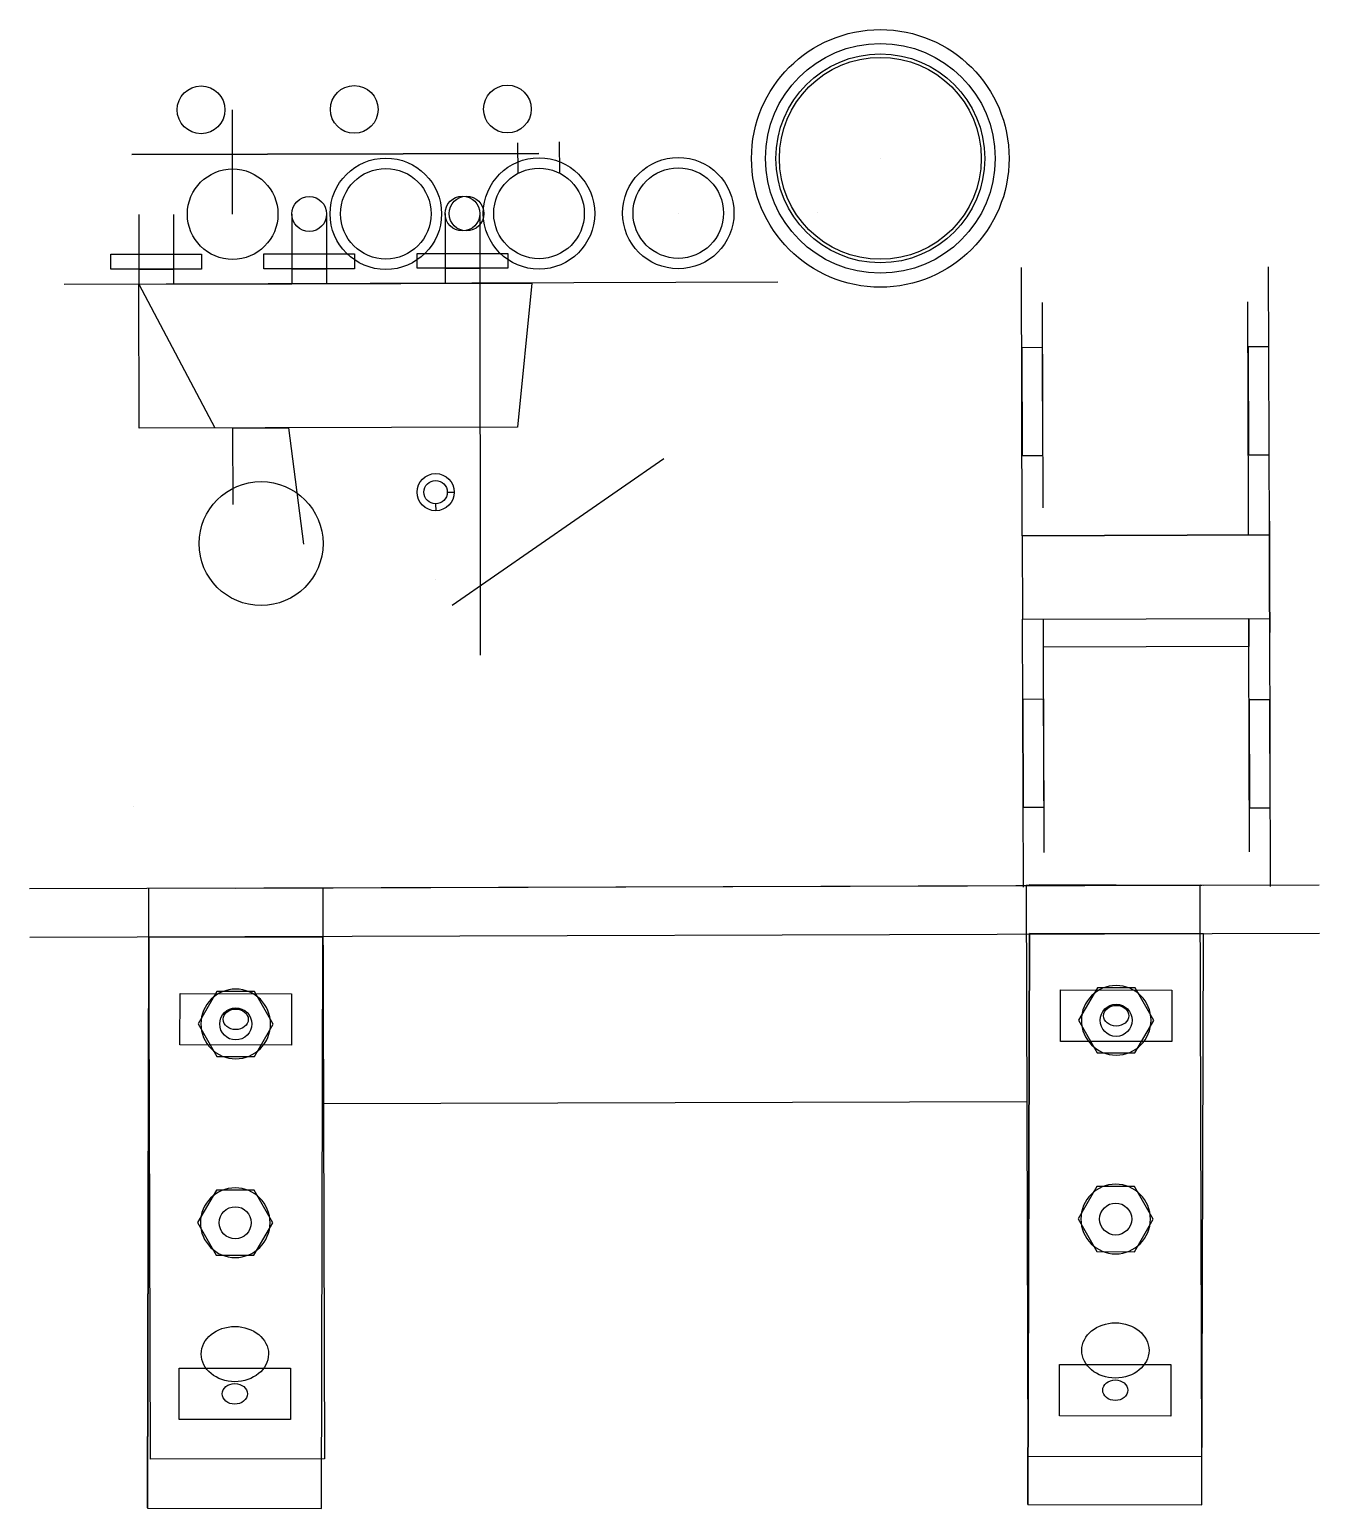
# Model space of a CAD drawing. Header units: millimetres. Extents: x -6 to 180, y -773 to -560.
import ezdxf

# ---------------------------------------------------------------- set-up
doc = ezdxf.new("R2010")
doc.units = ezdxf.units.MM
doc.layers.get('0').update_dxf_attribs({"true_color": 0xc2ced6})

msp = doc.modelspace()

# ---------------------------------------------------------------- linework, layer by layer
at = {"transparency": 33554687, "extrusion": (-0.002542, 0.999997, 2.87337e-14)}
msp.add_line((23.55, -586.78, -25.12), (23.51, -571.78, -25.12), dxfattribs=at)
at = {"transparency": 33554687}
for p, q in [((64.54, -580.9, -100.12), (64.53, -576.51, -100.12)), ((70.53, -580.89, -100.12), (70.51, -576.37, -100.12)), ((116.57, -578.76, -100.12), (116.57, -578.76, -25.12)), ((10.05, -586.81, -100.12), (10.05, -596.81, -100.12)), ((15.05, -586.8, -100.12), (15.05, -596.8, -100.12)), ((32.05, -586.76, -100.12), (32.05, -596.76, -100.12)), ((32.05, -586.76, -100.12), (32.05, -596.76, -100.12)), ((37.05, -586.74, -100.12), (37.05, -596.74, -100.12)), ((54.05, -586.7, -100.12), (54.05, -596.7, -100.12)), ((54.05, -586.7, -100.12), (54.05, -596.7, -100.12)), ((59.05, -586.69, -100.12), (59.09, -650.09, -100.12)), ((87.55, -586.62, -25.12), (87.55, -586.62, 30.38)), ((107.55, -586.56, -100.12), (107.55, -586.56, -25.12)), ((10.05, -594.67, -100.12), (15.05, -594.67, -100.12)), ((32.05, -594.62, -100.12), (37.05, -594.62, -100.12)), ((54.05, -594.55, -100.12), (59.05, -594.55, -100.12)), ((136.96, -632.95, -76.12), (136.84, -594.45, -76.12)), ((172.46, -632.84, -76.12), (172.34, -594.34, -76.12)), ((101.86, -596.55, 30.38), (-0.66, -596.87, 30.38)), ((15.05, -596.8, -100.12), (32.05, -596.76, -100.12)), ((37.05, -596.74, -100.12), (54.05, -596.7, -100.12)), ((10.05, -596.81, -100.12), (20.97, -617.48, -100.12)), ((139.95, -628.94, -76.12), (139.86, -599.44, -76.12)), ((169.45, -628.85, -76.12), (169.36, -599.35, -76.12)), ((139.9, -613.69, -76.12), (139.88, -605.94, -76.12)), ((55.07, -642.95, -78.14), (85.48, -621.87, -78.14)), ((136.96, -632.95, -76.12), (172.46, -632.84, -76.12)), ((52.73, -639.2, -23.79), (52.73, -639.2, -13.79)), ((137, -644.95, -76.12), (172.5, -644.84, -76.12)), ((137.12, -683.45, -76.12), (137, -644.95, -76.12)), ((9.31, -671.85, -26.62), (9.31, -671.85, 13.38)), ((-5.62, -683.64, -100.12), (179.61, -683.07, -100.12)), ((24, -683.55, -100.12), (150, -683.16, -100.12)), ((162.96, -683.12, -90.12), (162.96, -683.12, -33.12)), ((179.64, -690.07, -100.12), (-5.6, -690.64, -100.12)), ((162.77, -772.12, -75.12), (162.98, -690.12, -18.12)), ((36.31, -772.65, -75.12), (36.52, -690.65, -18.12)), ((36.59, -714.51, -100.15), (137.59, -714.2, -100.15))]:
    msp.add_line(p, q, dxfattribs=at)
at = {"transparency": 33554687, "extrusion": (0.999995, 0.003044, -1.94997e-29)}
msp.add_line((136.9, -613.7, -76.12), (136.93, -621.45, -76.12), dxfattribs=at)
at = {"transparency": 33554687, "extrusion": (0.999995, 0.003044, 1.90196e-29)}
msp.add_line((169.46, -632.85, -76.12), (169.45, -628.85, -76.12), dxfattribs=at)
at = {"transparency": 33554687, "extrusion": (0.999995, 0.003044, 1.06274e-17)}
for p, q in [((172.46, -632.84, -90.12), (172.46, -632.84, -100.12)), ((172.5, -644.84, -90.12), (172.46, -632.84, -90.12)), ((140.01, -648.94, -76.12), (140, -644.94, -76.12)), ((169.51, -648.85, -76.12), (169.5, -644.85, -76.12)), ((172.5, -644.84, -90.12), (172.5, -644.84, -100.12)), ((140.1, -678.44, -76.12), (140.01, -648.94, -76.12)), ((169.6, -678.35, -76.12), (169.51, -648.85, -76.12))]:
    msp.add_line(p, q, dxfattribs=at)
at = {"transparency": 33554687, "extrusion": (-0.003044, 0.999995, 0)}
msp.add_line((172.62, -683.34, -76.12), (172.5, -644.84, -76.12), dxfattribs=at)
at = {"transparency": 33554687, "extrusion": (-0.002542, 0.999997, 2.87337e-14), "elevation": -578.22}
msp.add_lwpolyline([(-66.06, -25.12), (-7.6, -25.12), (-7.6, -29.12), (-66.06, -29.12)], close=True, dxfattribs=at)
at = {"transparency": 33554687}
for points, elevation in [([(19.07, -594.67), (6.03, -594.67), (6.03, -592.53), (19.07, -592.53)], -100.12), ([(41.07, -594.62), (28.03, -594.62), (28.03, -592.48), (41.07, -592.48)], -100.12), ([(63.07, -594.55), (50.03, -594.55), (50.03, -592.42), (63.07, -592.42)], -100.12), ([(10.11, -617.51), (10.05, -596.81), (66.51, -596.68), (64.48, -617.38)], -100.12), ([(139.88, -605.94), (136.88, -605.95), (136.93, -621.45), (139.93, -621.44)], -76.12), ([(172.38, -605.84), (169.38, -605.85), (169.43, -621.35), (172.43, -621.34)], -76.12), ([(137, -644.95), (172.5, -644.84), (172.46, -632.84), (136.96, -632.95)], -76.12), ([(137, -644.95), (172.5, -644.84), (172.46, -632.84), (136.96, -632.95)], -100.12), ([(140.01, -648.94), (140, -644.94), (169.5, -644.85), (169.51, -648.85)], -76.12), ([(140.03, -656.45), (137.03, -656.46), (137.08, -671.96), (140.08, -671.95)], -76.12), ([(172.53, -656.53), (169.53, -656.54), (169.58, -672.04), (172.58, -672.03)], -76.12), ([(11.75, -765.58), (11.5, -683.58), (36.5, -683.51), (36.75, -765.51)], -100.12), ([(26.68, -707.76), (29.39, -703.09), (26.7, -698.4), (21.3, -698.39), (18.59, -703.06), (21.28, -707.74)], -75.12), ([(153.13, -707.23), (155.85, -702.56), (153.16, -697.88), (147.76, -697.87), (145.05, -702.54), (147.73, -707.22)], -75.12), ([(26.6, -736.3), (29.32, -731.63), (26.63, -726.95), (21.23, -726.93), (18.52, -731.6), (21.2, -736.29)], -75.12), ([(153.06, -735.78), (155.77, -731.11), (153.08, -726.42), (147.68, -726.41), (144.97, -731.08), (147.66, -735.76)], -75.12)]:
    msp.add_lwpolyline(points, close=True, dxfattribs=dict(at, elevation=elevation))
for points, elevation in [([(23.61, -628.48), (23.59, -617.48), (31.59, -617.46), (33.73, -634.17)], -100.12), ([(52.7, -628.38), (52.71, -629.38)], -23.79), ([(54.37, -626.7), (55.37, -626.7)], -23.79), ([(137.96, -683.06), (162.96, -683.12)], -33.12)]:
    msp.add_lwpolyline(points, dxfattribs=dict(at, elevation=elevation))
at = {"transparency": 33554687, "extrusion": (1.61602e-16, 2.0015e-15, -1), "elevation": 100.12}
msp.add_lwpolyline([(-137.75, -765.2), (-162.75, -765.12), (-162.5, -683.12), (-137.5, -683.2)], close=True, dxfattribs=at)
at = {"transparency": 33554687, "extrusion": (-0.999997, 0.002542, 5.19352e-14)}
for points, elevation in [([(689.71, -18.12), (771.71, -75.12)], -139.73), ([(690.55, -18.12), (772.55, -75.12)], -13.28)]:
    msp.add_lwpolyline(points, close=True, dxfattribs=dict(at, elevation=elevation))
at = {"transparency": 33554687, "extrusion": (-0.001451, -0.570769, 0.821109)}
for points, elevation in [([(139.73, -676.54), (164.73, -676.54), (164.73, -576.67), (139.73, -576.67)], 378.78), ([(13.28, -677.23), (38.28, -677.23), (38.28, -577.36), (13.28, -577.36)], 379.27)]:
    msp.add_lwpolyline(points, close=True, dxfattribs=dict(at, elevation=elevation))
at = {"transparency": 33554687, "extrusion": (-0.000655978, -0.571425, 0.820654)}
for points, elevation in [([(16.8, -595.52), (32.8, -595.54), (32.79, -604.54), (16.79, -604.52)], 367.45), ([(143.26, -586.4), (159.26, -586.42), (159.25, -595.42), (143.25, -595.4)], 379.38), ([(16.73, -652.45), (32.73, -652.46), (32.72, -661.46), (16.72, -661.45)], 379.81), ([(143.18, -651.9), (159.18, -651.92), (159.17, -660.92), (143.17, -660.9)], 379.43)]:
    msp.add_lwpolyline(points, close=True, dxfattribs=dict(at, elevation=elevation))
at = {"transparency": 33554687}
for centre, radius in [((116.57, -578.76, -25.12), 18.5), ((116.57, -578.76, -100.12), 18.5), ((116.57, -578.76, -100.12), 16.5), ((116.57, -578.76, -25.12), 15), ((116.57, -578.76, -100.12), 15), ((116.57, -578.76, -106.12), 14.5), ((19.01, -571.79, -25.12), 3.43), ((41.01, -571.73, -25.12), 3.43), ((63.01, -571.68, -25.12), 3.43), ((45.55, -586.72, -25.12), 8), ((67.55, -586.67, -25.12), 8), ((87.55, -586.62, -25.12), 8), ((23.55, -586.78, -100.12), 6.5), ((45.55, -586.72, -100.12), 6.5), ((45.55, -586.72, -25.12), 6.5), ((45.55, -586.72, 30.38), 6.5), ((67.55, -586.67, -100.12), 6.5), ((67.55, -586.67, -25.12), 6.5), ((67.55, -586.67, 30.38), 6.5), ((87.55, -586.62, -100.12), 6.5), ((87.55, -586.62, -25.12), 6.5), ((87.55, -586.62, 30.38), 6.5), ((34.55, -586.75, -100.12), 2.5), ((56.55, -586.69, -100.12), 2.5), ((57.13, -586.69, -25.12), 2.5), ((52.7, -626.7, -23.79), 2.67), ((27.63, -634.08, -100.12), 8.9), ((52.7, -626.7, -23.79), 1.68), ((23.99, -703.07, -75.12), 2.3), ((150.45, -702.55, -75.12), 2.3), ((23.92, -731.62, -75.12), 2.3), ((150.37, -731.09, -75.12), 2.3)]:
    msp.add_circle(centre, radius, dxfattribs=at)
at = {"transparency": 33554687, "extrusion": (0.999995, 0.003044, 1.06274e-17)}
msp.add_circle((-639.37, -86.25, 170.53), 8, dxfattribs=at)
at = {"transparency": 33554687, "extrusion": (2.37329e-15, -7.79563e-13, -1)}
for centre in [(-23.99, -703.07, 106.12), (-150.45, -702.55, 106.12), (-150.37, -731.09, 106.12), (-23.92, -731.62, 106.12)]:
    msp.add_circle(centre, 5, dxfattribs=at)
at = {"transparency": 33554687, "extrusion": (-0.001451, -0.570769, 0.821109)}
for centre in [(152.23, -591.04, 378.78), (25.78, -600.29, 366.95), (25.78, -657.23, 379.27), (152.23, -656.54, 378.78)]:
    msp.add_circle(centre, 1.8, dxfattribs=at)
at = {"transparency": 33554687, "extrusion": (-0.000655978, -0.571425, 0.820654)}
for centre in [(24.73, -656.96, 369.81), (151.19, -656.41, 369.43)]:
    msp.add_circle(centre, 4.83, dxfattribs=at)

doc.saveas('drawing.dxf')
